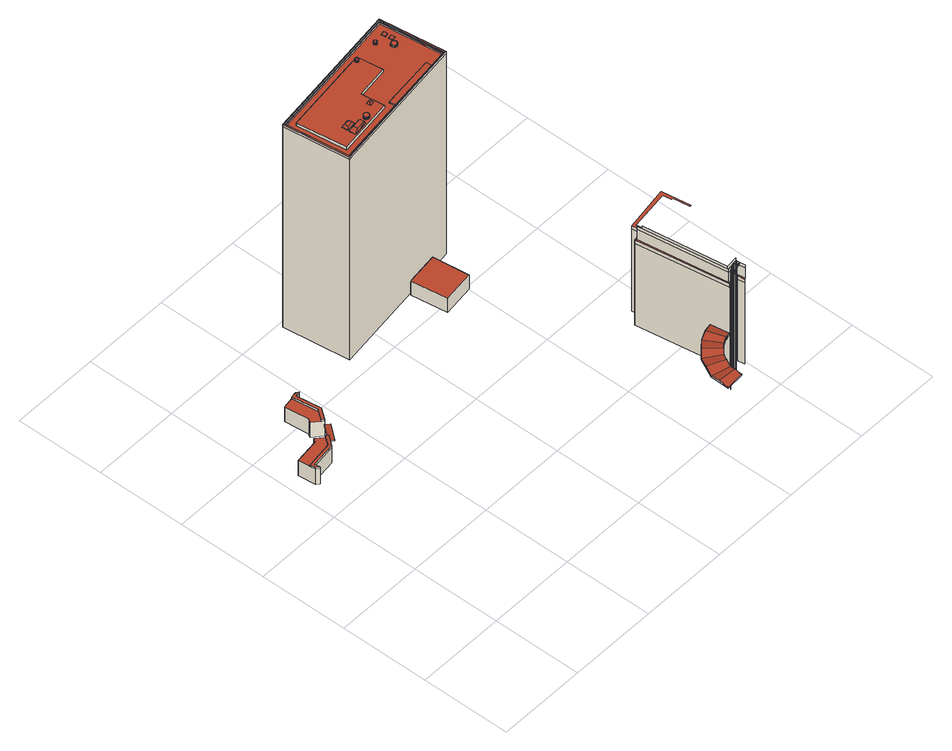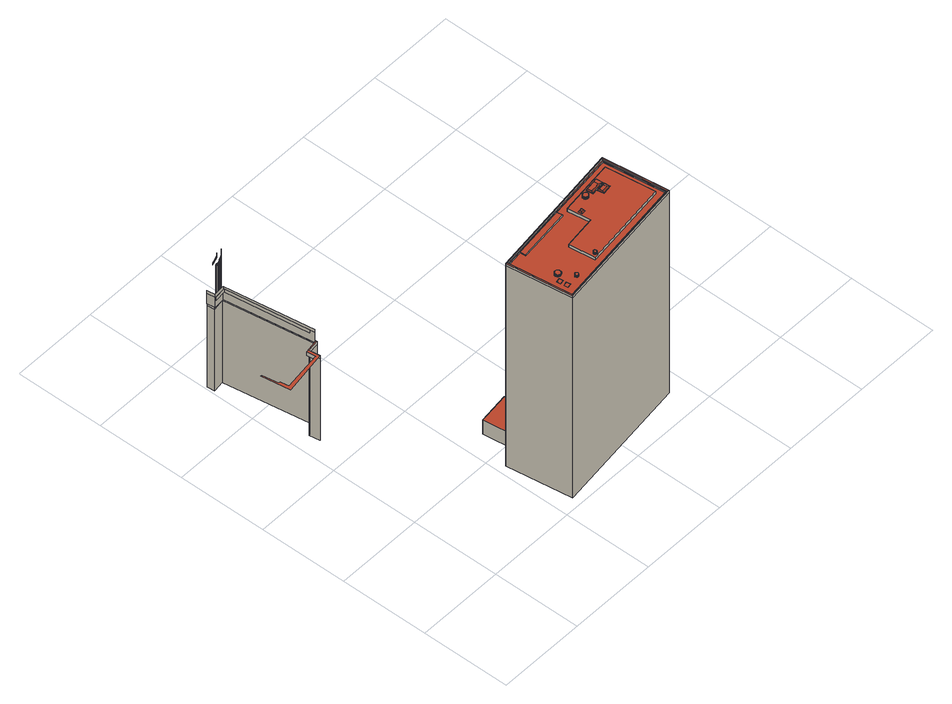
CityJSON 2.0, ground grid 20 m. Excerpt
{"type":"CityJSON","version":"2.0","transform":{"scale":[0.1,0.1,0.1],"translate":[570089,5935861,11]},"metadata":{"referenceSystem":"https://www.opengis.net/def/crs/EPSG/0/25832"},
"CityObjects":{
"building1":{"type":"Building","attributes":{"Grundfläche 2D":"24.997421","Grundhöhe NN":"16.576","usage":"parapet"},"geometry":[{"type":"Solid","lod":"3","boundaries":[[[[0,1,2,3,4,5,6,7]],[[8,9,10,11,12,13]],[[14,15,2,1]],[[15,9,3,2]],[[9,8,4,3]],[[8,13,5,4]],[[13,16,6,5]],[[16,17,7,6]],[[17,18,0,7]],[[18,14,1,0]],[[15,14,19,20]],[[10,9,15,20,21]],[[11,10,21,22]],[[12,11,22,23]],[[16,13,12,23,24]],[[17,16,24,25]],[[18,17,25,26]],[[14,18,26,19]],[[19,26,25,24,23,22,21,20]]]],"semantics":{"surfaces":[{"type":"RoofSurface"},{"type":"WallSurface"},{"type":"GroundSurface"}],"values":[[0,0,1,1,1,1,1,1,1,1,1,1,1,1,1,1,1,1,2]]}}]},
"building2":{"type":"Building","attributes":{"Grundfläche 2D":"24.153792","Grundhöhe NN":"16.727"},"children":["building2-1","building2-2"],"geometry":[{"type":"Solid","lod":"3","boundaries":[[[[27,28,29,30,31,32,33,34,35,36,37]],[[28,27,37,38,39]],[[29,28,39,40]],[[31,30,29,40,41]],[[32,31,41,42]],[[33,32,42,43]],[[33,43,44,35,34]],[[37,36,45,38]],[[36,35,44,45]],[[38,45,44,43,42,41,40,39]]]],"semantics":{"surfaces":[{"type":"RoofSurface"},{"type":"WallSurface"},{"type":"GroundSurface"}],"values":[[0,1,1,1,1,1,1,1,1,2]]}}]},
"building2-1":{"type":"BuildingInstallation","parents":["building2"],"geometry":[{"type":"MultiSurface","lod":"3","boundaries":[[[46,47,48,49,50,51,52,53,54,55]],[[46,55,34,56]],[[47,46,56,27]],[[27,57,48,47]],[[57,28,49,48]],[[28,29,50,49]],[[29,30,31,52,51,50]],[[31,32,53,52]],[[32,33,54,53]],[[33,34,55,54]]],"semantics":{"surfaces":[{"type":"RoofSurface"},{"type":"WallSurface"}],"values":[0,1,1,1,1,1,1,1,1,1]}}]},
"building2-2":{"type":"BuildingInstallation","parents":["building2"],"geometry":[{"type":"MultiSurface","lod":"3","boundaries":[[[58,59,60,61]],[[61,60,62,63]],[[58,61,63,64]],[[59,58,64,65]],[[60,59,65,62]],[[65,64,63,62]]],"semantics":{"surfaces":[{"type":"RoofSurface"},{"type":"WallSurface"},{"type":"OuterCeilingSurface"}],"values":[0,1,1,1,1,2]}}]},
"building3":{"type":"Building","attributes":{"Grundfläche 2D":"483.465993","Grundhöhe NN":"16.081"},"children":["building3-1","building3-2","building3-3","building3-4","building3-5","building3-6","building3-7","building3-8","building3-9","building3-10","building3-11"],"geometry":[{"type":"MultiSurface","lod":"3","boundaries":[[[66,67,68,69,70,71,72,73,74]],[[75,76,77,78,79,80],[81,82,83,84],[85,86,87,88,89],[90,91,92,93,94,95,96,97,98,99,100,101,102,103,104,105,106,107,108,109,110,111,112,113,114,115,116,117,118,119,120,121,122,123,124,125,126,127,128,129,130,131],[132,133,134,135,136,137],[138,139,140,141,142,143,144,145,146,147,148,149,150,151,152,153,154,155,156,157,158,159,160,161,162,163,164,165,166]],[[167,168,169,170]],[[171,172,173,174,175,176,177,178]],[[179,180,181,182]],[[183,184,185,186,187,188,189,190,191,192],[193,194,195,196,197,198]],[[180,199,70,69]],[[199,200,71,70]],[[200,179,72,71]],[[173,172,201,74,73]],[[201,176,175,67,66,74]],[[175,174,68,67]],[[197,196,79,78]],[[196,195,80,79]],[[195,194,75,80]],[[194,193,76,75]],[[193,198,77,76]],[[198,197,78,77]],[[187,186,169,168]],[[170,169,186,185]],[[185,184,167,170]],[[177,189,188,178]],[[184,183,171,178,188,187,168,167]],[[180,179,202,203]],[[199,180,203,204]],[[200,199,204,205]],[[179,200,205,202]],[[205,204,203,202]]],"semantics":{"surfaces":[{"type":"RoofSurface"},{"type":"WallSurface"},{"type":"GroundSurface"}],"values":[0,0,0,0,0,0,1,1,1,1,1,1,1,1,1,1,1,1,1,1,1,1,1,1,1,1,1,2]}}]},
"building3-1":{"type":"BuildingInstallation","parents":["building3"],"geometry":[{"type":"MultiSurface","lod":"3","boundaries":[[[206,207,208,209]],[[210,211,206,209]],[[208,207,212,213]],[[213,210,209,208]],[[207,206,211,212]]],"semantics":{"surfaces":[{"type":"RoofSurface"},{"type":"WallSurface"}],"values":[0,1,1,1,1]}}]},
"building3-2":{"type":"BuildingInstallation","parents":["building3"],"geometry":[{"type":"MultiSurface","lod":"3","boundaries":[[[176,201,172,171,214,177]],[[183,215,214,171]],[[177,214,215,189]]],"semantics":{"surfaces":[{"type":"RoofSurface"},{"type":"WallSurface"}],"values":[0,1,1]}}]},
"building3-3":{"type":"BuildingInstallation","parents":["building3"],"geometry":[{"type":"MultiSurface","lod":"3","boundaries":[[[72,69,68,73]],[[179,180,69,72]],[[174,173,73,68]]],"semantics":{"surfaces":[{"type":"RoofSurface"},{"type":"WallSurface"}],"values":[0,1,1]}}]},
"building3-4":{"type":"BuildingInstallation","parents":["building3"],"geometry":[{"type":"MultiSurface","lod":"3","boundaries":[[[216,217,137,136]],[[217,218,133,132,137]],[[134,219,216,136,135]],[[218,219,134,133]],[[219,218,217,216]],[[137,132,133,132]],[[134,135,136,135]]],"semantics":{"surfaces":[{"type":"RoofSurface"},{"type":"WallSurface"}],"values":[0,0,0,0,0,1,1]}}]},
"building3-5":{"type":"BuildingInstallation","parents":["building3"],"geometry":[{"type":"MultiSurface","lod":"3","boundaries":[[[220,221,222,223,224,225,226,227,228,229,230,231,232,233,234,235,236,237,238,239,240,241,242,243,244,245,246,247,248]],[[249,250,242,241]],[[250,251,243,242]],[[251,252,244,243]],[[253,254,225,224]],[[255,253,224,223]],[[254,256,226,225]],[[256,257,227,226]],[[257,258,228,227]],[[258,259,229,228]],[[259,260,230,229]],[[260,261,231,230]],[[261,262,232,231]],[[262,263,233,232]],[[263,264,234,233]],[[264,265,235,234]],[[265,266,236,235]],[[266,267,237,236]],[[267,268,238,237]],[[268,269,239,238]],[[269,270,240,239]],[[270,249,241,240]],[[252,271,245,244]],[[271,272,246,245]],[[272,273,247,246]],[[273,274,248,247]],[[274,275,220,248]],[[275,276,221,220]],[[276,277,222,221]],[[277,255,223,222]]],"semantics":{"surfaces":[{"type":"RoofSurface"},{"type":"WallSurface"}],"values":[0,1,1,1,1,1,1,1,1,1,1,1,1,1,1,1,1,1,1,1,1,1,1,1,1,1,1,1,1,1]}}]},
"building3-6":{"type":"BuildingInstallation","parents":["building3"],"geometry":[{"type":"MultiSurface","lod":"3","boundaries":[[[278,279,280,281,282,283,284,285,286,287,288,289,290,291,292,293,294,295,296,297,298,299,300,301,302,303,304,305,306,307,308,309,310,311,312,313,314,315,316,317,318,319,320,321,322,323]],[[284,283,324,325]],[[285,284,325,326]],[[281,280,327,328]],[[282,281,328,329]],[[283,282,329,324]],[[286,285,326,330]],[[287,286,330,331]],[[288,287,331,332]],[[289,288,332,333]],[[290,289,333,334]],[[291,290,334,335]],[[292,291,335,336]],[[293,292,336,337]],[[294,293,337,338]],[[295,294,338,339]],[[296,295,339,340]],[[297,296,340,341]],[[298,297,341,342]],[[299,298,342,343]],[[300,299,343,344]],[[301,300,344,345]],[[302,301,345,346]],[[303,302,346,347]],[[304,303,347,348]],[[305,304,348,349]],[[306,305,349,350]],[[307,306,350,351]],[[308,307,351,352]],[[309,308,352,353]],[[310,309,353,354]],[[311,310,354,355]],[[312,311,355,356]],[[313,312,356,357]],[[314,313,357,358]],[[315,314,358,359]],[[316,315,359,360]],[[317,316,360,361]],[[318,317,361,362]],[[319,318,362,363]],[[320,319,363,364]],[[321,320,364,365]],[[322,321,365,366]],[[323,322,366,367]],[[278,323,367,368]],[[279,278,368,369]],[[280,279,369,327]]],"semantics":{"surfaces":[{"type":"RoofSurface"},{"type":"WallSurface"}],"values":[0,1,1,1,1,1,1,1,1,1,1,1,1,1,1,1,1,1,1,1,1,1,1,1,1,1,1,1,1,1,1,1,1,1,1,1,1,1,1,1,1,1,1,1,1,1,1]}}]},
"building3-7":{"type":"BuildingInstallation","parents":["building3"],"geometry":[{"type":"MultiSurface","lod":"3","boundaries":[[[370,371,372,373,374,375,376,377,378,379,380,381,382,383,384,385,386,387,388,389,390,391,392,393,394,395,396,397,398]],[[385,384,155]],[[155,154,385]],[[386,385,154,153]],[[387,386,153,152]],[[371,370,140,139]],[[372,371,139,138]],[[397,142,398]],[[398,142,141]],[[370,398,141,140]],[[372,138,166]],[[372,166,373]],[[374,373,166,165]],[[375,374,165,164]],[[376,375,164,163]],[[376,163,377]],[[163,162,377]],[[378,377,162,161]],[[378,161,160]],[[378,160,379]],[[380,379,160,159]],[[381,380,159,158]],[[382,381,158,157]],[[383,382,157,156]],[[384,383,156,155]],[[388,387,152,151]],[[389,388,151,150]],[[390,389,150,149]],[[391,390,149,148]],[[392,391,148,147]],[[393,392,147,146]],[[394,393,146,145]],[[395,394,145,144]],[[396,395,144,143]],[[397,396,143,142]]],"semantics":{"surfaces":[{"type":"RoofSurface"},{"type":"WallSurface"}],"values":[0,1,1,1,1,1,1,1,1,1,1,1,1,1,1,1,1,1,1,1,1,1,1,1,1,1,1,1,1,1,1,1,1,1,1]}}]},
"building3-8":{"type":"BuildingInstallation","parents":["building3"],"geometry":[{"type":"MultiSurface","lod":"3","boundaries":[[[399,400,401,402]],[[403,404,401,400]],[[405,406,402,401,404]],[[407,408,399,402,406,405]],[[409,404,403]],[[409,407,405,404]],[[400,399,83,82]],[[409,403,400,82,81]],[[407,409,81,84]],[[399,408,407,84,83]]],"semantics":{"surfaces":[{"type":"RoofSurface"},{"type":"WallSurface"}],"values":[0,0,0,0,0,0,1,1,1,1]}}]},
"building3-9":{"type":"BuildingInstallation","parents":["building3"],"geometry":[{"type":"MultiSurface","lod":"3","boundaries":[[[410,411,412,413,414]],[[415,416,410,414,417]],[[412,418,419,420,413]],[[413,420,417,414]],[[415,417,420,419]],[[85,412,411,410,87,86]],[[419,418,412,85,89]],[[415,419,89,88]],[[410,416,415,88,87]]],"semantics":{"surfaces":[{"type":"RoofSurface"},{"type":"WallSurface"}],"values":[0,0,0,0,0,1,1,1,1]}}]},
"building3-10":{"type":"BuildingInstallation","parents":["building3"],"geometry":[{"type":"MultiSurface","lod":"3","boundaries":[[[421,422,423,424]],[[425,426,422,421]],[[423,422,426,427]],[[424,423,427,428]],[[428,425,421,424]]],"semantics":{"surfaces":[{"type":"RoofSurface"},{"type":"WallSurface"}],"values":[0,1,1,1,1]}}]},
"building3-11":{"type":"BuildingInstallation","parents":["building3"],"geometry":[{"type":"MultiSurface","lod":"3","boundaries":[[[429,430,431,432,433,434,435,436,437,438,439,440,441,442,443,444,445,446,447,448,449,450,451,452,453,454,455,456,457,458,459,460,461,462,463,464,465,466,467,468,469]],[[432,431,131,130]],[[433,432,130,129]],[[429,469,93,92]],[[429,92,91]],[[429,91,430]],[[91,90,430]],[[431,430,90,131]],[[434,433,129,128]],[[435,434,128,127]],[[436,435,127,126]],[[437,436,126,125]],[[438,437,125,124]],[[438,124,439]],[[439,124,123]],[[440,439,123,122]],[[441,440,122,121]],[[442,441,121,120]],[[443,442,120,119]],[[444,443,119,118]],[[445,444,118,117]],[[446,445,117,116]],[[447,446,116,115]],[[448,447,115,114]],[[449,448,114,113]],[[449,113,112]],[[449,112,450]],[[451,450,112,111]],[[452,451,111,110]],[[453,452,110,109]],[[454,453,109,108]],[[455,454,108,107]],[[456,455,107,106]],[[457,456,106,105]],[[458,457,105,104]],[[459,458,104,103]],[[460,459,103,102]],[[461,460,102,101]],[[462,461,101,100]],[[463,462,100,99]],[[464,463,99,98]],[[464,98,97]],[[464,97,465]],[[466,465,97,96]],[[467,466,96,95]],[[468,467,95,94]],[[469,468,94,93]]],"semantics":{"surfaces":[{"type":"RoofSurface"},{"type":"WallSurface"}],"values":[0,1,1,1,1,1,1,1,1,1,1,1,1,1,1,1,1,1,1,1,1,1,1,1,1,1,1,1,1,1,1,1,1,1,1,1,1,1,1,1,1,1,1,1,1,1,1]}}]},
"building4":{"type":"Building","attributes":{"Grundfläche 2D":"59.005096","Grundhöhe NN":"15.557"},"geometry":[{"type":"Solid","lod":"3","boundaries":[[[[470,471,472,473]],[[474,475,473,472]],[[475,476,470,473]],[[476,477,471,470]],[[477,474,472,471]],[[477,476,475,474]]]],"semantics":{"surfaces":[{"type":"RoofSurface"},{"type":"WallSurface"},{"type":"GroundSurface"}],"values":[[0,1,1,1,1,2]]}}]},
"building5":{"type":"Building","attributes":{"Grundfläche 2D":"62.459894","Grundhöhe NN":"21.633"},"geometry":[{"type":"Solid","lod":"3","boundaries":[[[[478,479,480,481,482,483]],[[484,485,486,483,482,487,488,489]],[[490,491,492,493,494,495,496]],[[497,498,499,496,495,481,480]],[[493,500,501,502,503,494]],[[504,505,506,507,508,503,502]],[[509,510,508,507,511,512]],[[513,514,515,516,510,509,517,518]],[[487,482,481,519,520]],[[489,488,487,520,521]],[[479,522,523,480]],[[484,489,521,524]],[[485,484,524,525]],[[486,485,525,526]],[[478,483,486,526,527]],[[479,478,527,522]],[[481,495,494,528,519]],[[493,492,529,530]],[[490,496,499,531,532]],[[491,490,532,533]],[[492,491,533,529]],[[497,480,523,534]],[[498,497,534,535]],[[499,498,535,531]],[[494,503,508,536,528]],[[493,530,537,500]],[[501,500,537,538]],[[506,539,540,507]],[[541,504,502,501,538,542]],[[505,504,541,543]],[[506,505,543,539]],[[511,507,540,544]],[[512,511,544,545]],[[517,509,512,545,546]],[[518,517,546,547]],[[513,518,547,548]],[[514,513,548,549]],[[516,515,514,549,550]],[[508,510,516,550,536]],[[536,550,549,548,547,546,545,544,540,539,543,541,542,538,537,530,529,533,532,531,535,534,523,522,527,526,525,524,521,520,519,528]]]],"semantics":{"surfaces":[{"type":"RoofSurface"},{"type":"WallSurface"},{"type":"GroundSurface"}],"values":[[0,0,0,0,0,0,0,0,1,1,1,1,1,1,1,1,1,1,1,1,1,1,1,1,1,1,1,1,1,1,1,1,1,1,1,1,1,1,1,2]]}}]},
"building6":{"type":"Building","attributes":{"Grundfläche 2D":"3471.027992","Grundhöhe NN":"11.760"},"geometry":[{"type":"MultiSurface","lod":"3","boundaries":[[[551,552,553,554,555,556,557,558]],[[553,552,559,560]],[[554,553,561,562,563,564,556,555]],[[561,553,560,565]],[[562,561,566,567,568,569,564,563]],[[566,561,565,570]],[[567,566,571,572,573,574,569,568]],[[571,566,570,575]],[[576,577,578,579]],[[572,571,580,581,582,583,574,573]],[[580,571,575,584]],[[579,585,586,576]],[[581,580,587,588,589,590,583,582]],[[587,580,584,591]],[[592,586,585,593]],[[588,587,594,595,596,597,590,589]],[[594,587,591,598]],[[593,599,600,592]],[[595,594,601,602,603,604,597,596]],[[599,605,606,600]],[[601,594,598,607]],[[602,601,608,609,610,611,604,603]],[[608,601,607,612]],[[613,606,605,614]],[[614,615,616,613]],[[609,608,617,618,619,620,611,610]],[[617,608,612,621]],[[615,622,623,616]],[[618,617,624,625,626,627,620,619]],[[624,617,621,628]],[[629,630,631,632]],[[629,633,634,635]],[[636,637,638,639]],[[636,640,641,642]],[[630,629,635,643]],[[633,629,632,644]],[[637,636,642,645]],[[640,636,639,646]],[[630,647,648,631]],[[643,649,647,630]],[[650,651,652,653]],[[654,652,651,655]],[[656,637,645,657]],[[637,656,658,638]],[[633,659,660,634]],[[659,633,644,661]],[[659,662,663,660]],[[662,659,661,664]],[[665,666,667,668]],[[661,644,632,631,648,657,645,642,641,668,667,669,670,671,672,673,674,664]]],"semantics":{"surfaces":[{"type":"WallSurface"},{"type":"RoofSurface"}],"values":[0,0,0,0,0,0,0,0,0,0,0,0,0,0,0,0,0,0,0,0,0,0,0,0,0,0,0,0,0,0,0,0,0,0,0,0,0,0,0,0,0,0,0,0,0,0,0,0,0,1]}}]}
},
"vertices":[
[12,457,102],[68,465,102],[85,487,102],[80,491,102],[65,471,102],[6,463,102],[8,451,102],[14,446,102],[65,471,97],[80,491,97],[64,505,97],[59,497,97],[3,490,97],[6,463,97],[68,465,97],[85,487,97],[8,451,97],[14,446,97],[12,457,97],[68,465,56],[85,487,56],[64,505,56],[59,497,56],[3,490,56],[8,451,56],[14,446,56],[12,457,56],
[105,523,97],[110,519,97],[128,543,97],[128,545,97],[120,598,97],[132,600,97],[126,604,97],[113,603,97],[89,599,97],[95,545,97],[90,537,97],[90,537,57],[110,519,57],[128,543,57],[120,598,57],[132,600,57],[126,604,57],[89,599,57],[95,545,57],
[121,544,102],[105,523,102],[110,520,102],[110,519,102],[128,543,102],[128,545,102],[120,598,102],[132,600,102],[126,604,102],[113,603,102],[121,544,97],[110,520,97],
[93,479,88],[119,512,88],[109,519,89],[84,486,89],[109,519,86],[84,486,86],[93,479,86],[119,512,86],
[587,803,599],[589,803,599],[608,660,599],[611,658,599],[591,806,599],[272,764,599],[291,615,599],[294,618,599],[275,762,599],[425,705,600],[499,715,600],[491,773,600],[291,747,600],[306,636,600],[432,653,600],[374,649,600],[341,644,600],[339,659,600],[372,664,600],[339,662,600],[338,673,600],[337,676,600],[358,679,600],[360,664,600],[388,665,600],[389,665,600],[389,664,600],[390,664,600],[391,664,600],[391,663,600],[392,663,600],[392,662,600],[393,661,600],[393,660,600],[393,659,600],[393,658,600],[393,657,600],[393,656,600],[392,656,600],[392,655,600],[391,654,600],[390,654,600],[390,653,600],[389,653,600],[388,653,600],[387,653,600],[386,653,600],[385,653,600],[384,653,600],[384,654,600],[383,654,600],[382,655,600],[382,656,600],[381,656,600],[381,657,600],[381,658,600],[381,659,600],[381,660,600],[381,661,600],[382,661,600],[382,662,600],[383,663,600],[384,664,600],[385,664,600],[386,665,600],[387,665,600],[416,682,600],[424,683,600],[425,674,600],[418,673,600],[415,672,600],[414,682,600],[482,769,600],[482,770,600],[483,770,600],[484,770,600],[484,769,600],[485,769,600],[485,768,600],[486,768,600],[486,767,600],[486,766,600],[486,765,600],[486,764,600],[485,764,600],[485,763,600],[484,763,600],[483,762,600],[482,762,600],[482,763,600],[481,763,600],[480,763,600],[480,764,600],[480,765,600],[479,765,600],[479,766,600],[479,767,600],[480,767,600],[480,768,600],[480,769,600],[481,769,600],[449,641,596],[569,657,596],[568,670,596],[447,655,596],[295,621,596],[293,620,596],[294,618,596],[608,660,596],[589,803,596],[587,803,596],[587,801,596],[605,662,596],[291,615,593],[611,658,593],[608,660,593],[294,618,593],[295,621,593],[449,641,593],[447,655,593],[568,670,593],[569,657,593],[605,662,593],[587,801,593],[587,803,593],[275,762,593],[293,620,593],[499,715,593],[425,705,593],[432,653,593],[306,636,593],[291,747,593],[491,773,593],[591,806,593],[272,764,593],[275,762,596],[291,615,51],[611,658,51],[591,806,51],[272,764,51],
[577,782,594],[568,780,594],[569,771,594],[578,773,594],[578,773,593],[577,782,593],[568,780,593],[569,771,593],
[277,760,596],[277,760,593],
[417,675,604],[417,680,604],[422,680,604],[422,676,604],
[547,777,598],[546,777,598],[546,778,598],[545,778,598],[544,778,598],[543,778,598],[542,778,598],[542,777,598],[541,777,598],[541,776,598],[540,775,598],[540,774,598],[540,773,598],[541,773,598],[541,772,598],[541,771,598],[542,771,598],[543,771,598],[543,770,598],[544,770,598],[545,770,598],[545,771,598],[546,771,598],[547,772,598],[547,773,598],[548,773,598],[548,774,598],[548,775,598],[547,776,598],[545,771,593],[546,771,593],[547,772,593],[547,773,593],[544,778,593],[543,778,593],[545,778,593],[542,778,593],[542,777,593],[541,777,593],[541,776,593],[540,775,593],[540,774,593],[540,773,593],[541,773,593],[541,772,593],[541,771,593],[542,771,593],[543,771,593],[543,770,593],[544,770,593],[545,770,593],[548,773,593],[548,774,593],[548,775,593],[547,776,593],[547,777,593],[546,777,593],[546,778,593],
[568,751,598],[567,751,598],[566,751,598],[566,752,598],[565,752,598],[564,752,598],[563,752,598],[562,751,598],[561,751,598],[560,750,598],[559,750,598],[559,749,598],[559,748,598],[558,748,598],[558,747,598],[558,746,598],[558,745,598],[558,744,598],[558,743,598],[559,742,598],[559,741,598],[560,741,598],[560,740,598],[561,740,598],[562,739,598],[563,739,598],[564,739,598],[565,739,598],[566,739,598],[567,739,598],[567,740,598],[568,740,598],[569,741,598],[569,742,598],[570,742,598],[570,743,598],[570,744,598],[570,745,598],[571,745,598],[570,746,598],[570,747,598],[570,748,598],[570,749,598],[569,749,598],[569,750,598],[568,750,598],[564,752,593],[563,752,593],[562,751,593],[566,751,593],[566,752,593],[565,752,593],[561,751,593],[560,750,593],[559,750,593],[559,749,593],[559,748,593],[558,748,593],[558,747,593],[558,746,593],[558,745,593],[558,744,593],[558,743,593],[559,742,593],[559,741,593],[560,741,593],[560,740,593],[561,740,593],[562,739,593],[563,739,593],[564,739,593],[565,739,593],[566,739,593],[567,739,593],[567,740,593],[568,740,593],[569,741,593],[569,742,593],[570,742,593],[570,743,593],[570,744,593],[570,745,593],[571,745,593],[570,746,593],[570,747,593],[570,748,593],[570,749,593],[569,749,593],[569,750,593],[568,750,593],[568,751,593],[567,751,593],
[483,770,605],[482,770,605],[482,769,605],[481,769,605],[480,769,605],[480,768,605],[480,767,605],[479,767,605],[479,766,605],[479,765,605],[480,765,605],[480,764,605],[480,763,605],[481,763,605],[482,763,605],[482,762,605],[483,762,605],[484,763,605],[485,763,605],[485,764,605],[486,764,605],[486,765,605],[486,766,605],[486,767,605],[486,768,605],[485,768,605],[485,769,605],[484,769,605],[484,770,605],
[339,659,601],[341,644,601],[352,649,605],[351,658,605],[353,646,601],[373,652,605],[372,660,605],[361,659,605],[372,664,601],[359,662,601],[374,649,601],
[337,676,601],[338,673,601],[339,662,601],[345,666,604],[344,674,604],[358,679,601],[344,677,601],[357,675,604],[346,663,601],[360,664,601],[358,668,604],
[570,764,594],[571,755,594],[580,757,594],[579,766,594],[570,764,593],[571,755,593],[580,757,593],[579,766,593],
[389,664,606],[388,665,606],[387,665,606],[386,665,606],[385,664,606],[384,664,606],[383,663,606],[382,662,606],[382,661,606],[381,661,606],[381,660,606],[381,659,606],[381,658,606],[381,657,606],[381,656,606],[382,656,606],[382,655,606],[383,654,606],[384,654,606],[384,653,606],[385,653,606],[386,653,606],[387,653,606],[388,653,606],[389,653,606],[390,653,606],[390,654,606],[391,654,606],[392,655,606],[392,656,606],[393,656,606],[393,657,606],[393,658,606],[393,659,606],[393,660,606],[393,661,606],[392,662,606],[392,663,606],[391,663,606],[391,664,606],[390,664,606],
[575,570,84],[565,651,84],[493,642,84],[504,561,84],[493,642,46],[504,561,46],[575,570,46],[565,651,46],
[700,27,112],[701,32,111],[702,37,110],[661,49,108],[659,26,113],[700,24,113],[700,13,110],[700,18,111],[700,23,112],[659,6,108],[696,8,109],[701,9,109],[709,54,112],[711,58,111],[714,62,111],[716,66,110],[682,92,108],[671,70,113],[708,52,113],[703,41,111],[705,46,111],[707,50,112],[720,70,111],[723,73,112],[725,75,113],[699,107,113],[726,76,112],[730,79,112],[734,82,111],[738,85,110],[718,123,108],[750,90,113],[737,130,113],[742,87,111],[746,89,112],[760,93,111],[764,94,110],[763,100,110],[758,137,108],[751,90,113],[755,92,112],[661,49,106],[659,6,106],[701,9,106],[701,32,106],[702,37,106],[700,13,106],[700,18,106],[700,23,106],[700,27,106],[682,92,106],[714,62,106],[716,66,106],[707,50,106],[709,54,106],[711,58,106],[703,41,106],[705,46,106],[718,123,106],[720,70,106],[723,73,106],[734,82,106],[738,85,106],[726,76,106],[725,75,106],[730,79,106],[742,87,106],[746,89,106],[751,90,106],[755,92,106],[760,93,106],[764,94,106],[758,137,106],
[730,61,124],[730,61,309],[732,63,309],[732,63,124],[732,63,122],[732,63,8],[730,61,8],[730,61,122],[730,61,314],[732,63,314],[735,66,309],[735,66,124],[735,66,122],[735,66,8],[735,66,314],[738,68,309],[738,68,124],[738,68,122],[738,68,8],[738,68,314],[741,71,309],[741,71,124],[741,71,122],[741,71,8],[741,71,314],[746,64,314],[743,62,314],[743,62,309],[746,64,309],[745,73,309],[745,73,124],[745,73,122],[745,73,8],[745,73,314],[748,66,309],[748,66,314],[748,75,309],[748,75,124],[748,75,122],[748,75,8],[748,75,314],[751,68,314],[751,68,309],[752,76,309],[752,76,124],[752,76,122],[752,76,8],[752,76,314],[755,69,309],[755,69,314],[755,78,309],[755,78,124],[755,78,122],[755,78,8],[758,70,309],[758,70,314],[755,78,314],[759,79,309],[759,79,124],[759,79,122],[759,79,8],[759,79,314],[761,71,314],[761,71,309],[764,72,309],[764,72,314],[763,80,309],[763,80,124],[763,80,122],[763,80,8],[763,80,314],[767,73,309],[767,73,314],[767,80,309],[767,80,124],[767,80,122],[767,80,8],[767,80,314],[767,97,229],[793,101,229],[793,101,238],[767,97,238],[736,303,229],[736,303,8],[767,97,8],[770,101,265],[795,104,265],[795,104,273],[770,101,273],[740,301,265],[740,301,238],[770,101,238],[793,101,8],[736,303,238],[795,104,238],[740,301,273],[795,84,229],[795,84,238],[795,84,8],[800,110,265],[774,107,265],[774,107,273],[800,110,273],[747,295,273],[747,295,265],[798,85,265],[798,85,238],[798,85,273],[762,307,229],[762,307,8],[762,307,238],[759,331,229],[759,331,8],[759,331,238],[769,306,229],[766,326,229],[766,326,238],[769,306,238],[855,339,238],[858,319,238],[862,319,238],[868,282,238],[870,282,238],[861,347,238]
]}
